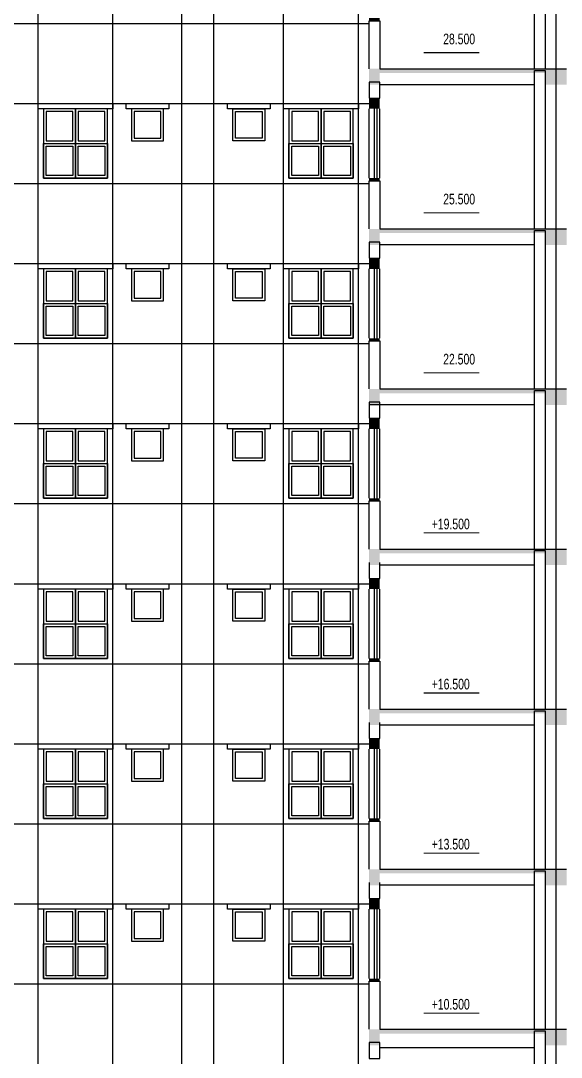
# Model space of a CAD drawing. Extents: x -107325 to -33325, y -20432 to 32068.
# Drawn here: x -83688 to -73563, y 2491 to 21916 of the extents above; entities that cross this region are included whole.
import ezdxf

# ---------------------------------------------------------------- set-up
doc = ezdxf.new("R2010")
doc.units = 0
doc.header["$LTSCALE"] = 800
doc.header["$MEASUREMENT"] = 0
for name, color, linetype in [('BAO', 3, 'CONTINUOUS'), ('CUA', 4, 'CONTINUOUS'), ('mc1', 5, 'CONTINUOUS'), ('MDUNG', 3, 'CONTINUOUS'), ('TEXT', 7, 'CONTINUOUS')]:
    doc.layers.add(name, color=color, linetype=linetype)
doc.styles.add('DIM', font='VHELVEN.TTF')

# ---------------------------------------------------------------- blocks, each defined once
blk = doc.blocks.new('SB6')
at = {"layer": 'TEXT'}
blk.add_line((-160, 0), (169, 0), dxfattribs=at)
blk.add_lwpolyline([(0, 0, 0, 150, 0), (0, 150, 0, 0, 0), (0, 340, 20, 20, 0)], format="xyseb", dxfattribs=at)
at = {"layer": 'TEXT', "const_width": 20}
blk.add_lwpolyline([(-56, 302), (983, 302)], dxfattribs=at)
at = {"layer": 'TEXT', "color": 7, "style": 'DIM'}
blk.add_attdef('+0.000', (94, 369), '', height=150, dxfattribs=at)

msp = doc.modelspace()

# ---------------------------------------------------------------- linework, layer by layer
at = {"layer": 'BAO', "color": 3, "linetype": 'Continuous'}
for points in [[(-73662.808, 23916.307), (-73662.808, -7483.693)], [(-74062.808, 20716.307), (-76962.808, 20716.307)], [(-74062.808, 17716.307), (-76962.808, 17716.307)], [(-74062.808, 14716.307), (-77162.808, 14716.307)], [(-74062.808, 11716.307), (-76962.808, 11716.307)], [(-74062.808, 8716.307), (-76962.808, 8716.307)], [(-74062.808, 5716.307), (-76962.808, 5716.307)], [(-74062.808, 2666.307), (-76962.808, 2666.307)]]:
    msp.add_lwpolyline(points, dxfattribs=at)
for points in [[(-77162.808, 17466.307), (-76962.808, 17466.307), (-76962.808, 17766.307), (-77162.808, 17766.307)], [(-77162.808, 14466.307), (-76962.808, 14466.307), (-76962.808, 14766.307), (-77162.808, 14766.307)]]:
    msp.add_lwpolyline(points, close=True, dxfattribs=at)
at = {"layer": 'CUA', "color": 4, "linetype": 'ByBlock'}
for p, q in [((-77062.808, 18966.307), (-77062.808, 20266.307)), ((-77012.808, 18966.307), (-77012.808, 20266.307)), ((-76962.808, 18966.307), (-76962.808, 20266.307)), ((-77162.808, 15966.307), (-77162.808, 17266.307)), ((-77062.808, 15966.307), (-77062.808, 17266.307)), ((-77062.808, 15966.307), (-77062.808, 17266.307)), ((-77012.808, 15966.307), (-77012.808, 17266.307)), ((-77012.808, 15966.307), (-77012.808, 17266.307)), ((-76962.808, 15966.307), (-76962.808, 17266.307)), ((-76962.808, 15966.307), (-76962.808, 17266.307)), ((-77062.808, 12966.307), (-77062.808, 14266.307)), ((-77012.808, 12966.307), (-77012.808, 14266.307)), ((-76962.808, 12966.307), (-76962.808, 14266.307)), ((-77062.808, 9966.307), (-77062.808, 11266.307)), ((-77012.808, 9966.307), (-77012.808, 11266.307)), ((-76962.808, 9966.307), (-76962.808, 11266.307)), ((-77162.808, 6966.307), (-77162.808, 8266.307)), ((-77062.808, 6966.307), (-77062.808, 8266.307)), ((-77012.808, 6966.307), (-77012.808, 8266.307)), ((-76962.808, 6966.307), (-76962.808, 8266.307)), ((-77062.808, 3966.307), (-77062.808, 5266.307)), ((-77012.808, 3966.307), (-77012.808, 5266.307)), ((-76962.808, 3966.307), (-76962.808, 5266.307))]:
    msp.add_line(p, q, dxfattribs=at)
at = {"layer": 'CUA', "color": 4}
for points in [[(-83362.808, 20366.307), (-81962.808, 20366.307), (-81962.808, 20266.307), (-83362.808, 20266.307)], [(-82662.808, 20266.307), (-83262.808, 20266.307), (-83262.808, 19616.307), (-82662.808, 19616.307)], [(-82712.808, 20216.307), (-83212.808, 20216.307), (-83212.808, 19666.307), (-82712.808, 19666.307)], [(-82062.808, 20266.307), (-82662.808, 20266.307), (-82662.808, 19616.307), (-82062.808, 19616.307)], [(-82112.808, 20216.307), (-82612.808, 20216.307), (-82612.808, 19666.307), (-82112.808, 19666.307)], [(-81712.808, 20366.307), (-80912.808, 20366.307), (-80912.808, 20266.307), (-81712.808, 20266.307)], [(-79812.808, 20366.307), (-79012.808, 20366.307), (-79012.808, 20266.307), (-79812.808, 20266.307)], [(-78762.808, 20366.307), (-77362.808, 20366.307), (-77362.808, 20266.307), (-78762.808, 20266.307)], [(-78062.808, 20266.307), (-78662.808, 20266.307), (-78662.808, 19616.307), (-78062.808, 19616.307)], [(-78112.808, 20216.307), (-78612.808, 20216.307), (-78612.808, 19666.307), (-78112.808, 19666.307)], [(-77462.808, 20266.307), (-78062.808, 20266.307), (-78062.808, 19616.307), (-77462.808, 19616.307)], [(-77512.808, 20216.307), (-78012.808, 20216.307), (-78012.808, 19666.307), (-77512.808, 19666.307)], [(-82662.808, 18966.307), (-83262.808, 18966.307), (-83262.808, 19616.307), (-82662.808, 19616.307)], [(-82712.808, 19016.307), (-83212.808, 19016.307), (-83212.808, 19566.307), (-82712.808, 19566.307)], [(-82062.808, 18966.307), (-82662.808, 18966.307), (-82662.808, 19616.307), (-82062.808, 19616.307)], [(-82112.808, 19016.307), (-82612.808, 19016.307), (-82612.808, 19566.307), (-82112.808, 19566.307)], [(-78062.808, 18966.307), (-78662.808, 18966.307), (-78662.808, 19616.307), (-78062.808, 19616.307)], [(-78112.808, 19016.307), (-78612.808, 19016.307), (-78612.808, 19566.307), (-78112.808, 19566.307)], [(-77462.808, 18966.307), (-78062.808, 18966.307), (-78062.808, 19616.307), (-77462.808, 19616.307)], [(-77512.808, 19016.307), (-78012.808, 19016.307), (-78012.808, 19566.307), (-77512.808, 19566.307)], [(-83362.808, 17366.307), (-81962.808, 17366.307), (-81962.808, 17266.307), (-83362.808, 17266.307)], [(-81712.808, 17366.307), (-80912.808, 17366.307), (-80912.808, 17266.307), (-81712.808, 17266.307)], [(-79812.808, 17366.307), (-79012.808, 17366.307), (-79012.808, 17266.307), (-79812.808, 17266.307)], [(-78762.808, 17366.307), (-77362.808, 17366.307), (-77362.808, 17266.307), (-78762.808, 17266.307)], [(-82662.808, 17266.307), (-83262.808, 17266.307), (-83262.808, 16616.307), (-82662.808, 16616.307)], [(-82712.808, 17216.307), (-83212.808, 17216.307), (-83212.808, 16666.307), (-82712.808, 16666.307)], [(-82062.808, 17266.307), (-82662.808, 17266.307), (-82662.808, 16616.307), (-82062.808, 16616.307)], [(-82112.808, 17216.307), (-82612.808, 17216.307), (-82612.808, 16666.307), (-82112.808, 16666.307)], [(-78062.808, 17266.307), (-78662.808, 17266.307), (-78662.808, 16616.307), (-78062.808, 16616.307)], [(-78112.808, 17216.307), (-78612.808, 17216.307), (-78612.808, 16666.307), (-78112.808, 16666.307)], [(-77462.808, 17266.307), (-78062.808, 17266.307), (-78062.808, 16616.307), (-77462.808, 16616.307)], [(-77512.808, 17216.307), (-78012.808, 17216.307), (-78012.808, 16666.307), (-77512.808, 16666.307)], [(-82662.808, 15966.307), (-83262.808, 15966.307), (-83262.808, 16616.307), (-82662.808, 16616.307)], [(-82712.808, 16016.307), (-83212.808, 16016.307), (-83212.808, 16566.307), (-82712.808, 16566.307)], [(-82062.808, 15966.307), (-82662.808, 15966.307), (-82662.808, 16616.307), (-82062.808, 16616.307)], [(-82112.808, 16016.307), (-82612.808, 16016.307), (-82612.808, 16566.307), (-82112.808, 16566.307)], [(-78062.808, 15966.307), (-78662.808, 15966.307), (-78662.808, 16616.307), (-78062.808, 16616.307)], [(-78112.808, 16016.307), (-78612.808, 16016.307), (-78612.808, 16566.307), (-78112.808, 16566.307)], [(-77462.808, 15966.307), (-78062.808, 15966.307), (-78062.808, 16616.307), (-77462.808, 16616.307)], [(-77512.808, 16016.307), (-78012.808, 16016.307), (-78012.808, 16566.307), (-77512.808, 16566.307)], [(-83362.808, 14366.307), (-81962.808, 14366.307), (-81962.808, 14266.307), (-83362.808, 14266.307)], [(-82662.808, 14266.307), (-83262.808, 14266.307), (-83262.808, 13616.307), (-82662.808, 13616.307)], [(-82712.808, 14216.307), (-83212.808, 14216.307), (-83212.808, 13666.307), (-82712.808, 13666.307)], [(-82062.808, 14266.307), (-82662.808, 14266.307), (-82662.808, 13616.307), (-82062.808, 13616.307)], [(-82112.808, 14216.307), (-82612.808, 14216.307), (-82612.808, 13666.307), (-82112.808, 13666.307)], [(-81712.808, 14366.307), (-80912.808, 14366.307), (-80912.808, 14266.307), (-81712.808, 14266.307)], [(-79812.808, 14366.307), (-79012.808, 14366.307), (-79012.808, 14266.307), (-79812.808, 14266.307)], [(-78762.808, 14366.307), (-77362.808, 14366.307), (-77362.808, 14266.307), (-78762.808, 14266.307)], [(-78062.808, 14266.307), (-78662.808, 14266.307), (-78662.808, 13616.307), (-78062.808, 13616.307)], [(-78112.808, 14216.307), (-78612.808, 14216.307), (-78612.808, 13666.307), (-78112.808, 13666.307)], [(-77462.808, 14266.307), (-78062.808, 14266.307), (-78062.808, 13616.307), (-77462.808, 13616.307)], [(-77512.808, 14216.307), (-78012.808, 14216.307), (-78012.808, 13666.307), (-77512.808, 13666.307)], [(-82662.808, 12966.307), (-83262.808, 12966.307), (-83262.808, 13616.307), (-82662.808, 13616.307)], [(-82062.808, 12966.307), (-82662.808, 12966.307), (-82662.808, 13616.307), (-82062.808, 13616.307)], [(-78062.808, 12966.307), (-78662.808, 12966.307), (-78662.808, 13616.307), (-78062.808, 13616.307)], [(-77462.808, 12966.307), (-78062.808, 12966.307), (-78062.808, 13616.307), (-77462.808, 13616.307)], [(-82712.808, 13016.307), (-83212.808, 13016.307), (-83212.808, 13566.307), (-82712.808, 13566.307)], [(-82112.808, 13016.307), (-82612.808, 13016.307), (-82612.808, 13566.307), (-82112.808, 13566.307)], [(-78112.808, 13016.307), (-78612.808, 13016.307), (-78612.808, 13566.307), (-78112.808, 13566.307)], [(-77512.808, 13016.307), (-78012.808, 13016.307), (-78012.808, 13566.307), (-77512.808, 13566.307)], [(-83362.808, 11366.307), (-81962.808, 11366.307), (-81962.808, 11266.307), (-83362.808, 11266.307)], [(-81712.808, 11366.307), (-80912.808, 11366.307), (-80912.808, 11266.307), (-81712.808, 11266.307)], [(-79812.808, 11366.307), (-79012.808, 11366.307), (-79012.808, 11266.307), (-79812.808, 11266.307)], [(-78762.808, 11366.307), (-77362.808, 11366.307), (-77362.808, 11266.307), (-78762.808, 11266.307)], [(-82662.808, 11266.307), (-83262.808, 11266.307), (-83262.808, 10616.307), (-82662.808, 10616.307)], [(-82712.808, 11216.307), (-83212.808, 11216.307), (-83212.808, 10666.307), (-82712.808, 10666.307)], [(-82062.808, 11266.307), (-82662.808, 11266.307), (-82662.808, 10616.307), (-82062.808, 10616.307)], [(-82112.808, 11216.307), (-82612.808, 11216.307), (-82612.808, 10666.307), (-82112.808, 10666.307)], [(-78062.808, 11266.307), (-78662.808, 11266.307), (-78662.808, 10616.307), (-78062.808, 10616.307)], [(-78112.808, 11216.307), (-78612.808, 11216.307), (-78612.808, 10666.307), (-78112.808, 10666.307)], [(-77462.808, 11266.307), (-78062.808, 11266.307), (-78062.808, 10616.307), (-77462.808, 10616.307)], [(-77512.808, 11216.307), (-78012.808, 11216.307), (-78012.808, 10666.307), (-77512.808, 10666.307)], [(-82662.808, 9966.307), (-83262.808, 9966.307), (-83262.808, 10616.307), (-82662.808, 10616.307)], [(-82712.808, 10016.307), (-83212.808, 10016.307), (-83212.808, 10566.307), (-82712.808, 10566.307)], [(-82062.808, 9966.307), (-82662.808, 9966.307), (-82662.808, 10616.307), (-82062.808, 10616.307)], [(-82112.808, 10016.307), (-82612.808, 10016.307), (-82612.808, 10566.307), (-82112.808, 10566.307)], [(-78062.808, 9966.307), (-78662.808, 9966.307), (-78662.808, 10616.307), (-78062.808, 10616.307)], [(-78112.808, 10016.307), (-78612.808, 10016.307), (-78612.808, 10566.307), (-78112.808, 10566.307)], [(-77462.808, 9966.307), (-78062.808, 9966.307), (-78062.808, 10616.307), (-77462.808, 10616.307)], [(-77512.808, 10016.307), (-78012.808, 10016.307), (-78012.808, 10566.307), (-77512.808, 10566.307)], [(-83362.808, 8366.307), (-81962.808, 8366.307), (-81962.808, 8266.307), (-83362.808, 8266.307)], [(-81712.808, 8366.307), (-80912.808, 8366.307), (-80912.808, 8266.307), (-81712.808, 8266.307)], [(-79812.808, 8366.307), (-79012.808, 8366.307), (-79012.808, 8266.307), (-79812.808, 8266.307)], [(-78762.808, 8366.307), (-77362.808, 8366.307), (-77362.808, 8266.307), (-78762.808, 8266.307)], [(-82662.808, 8266.307), (-83262.808, 8266.307), (-83262.808, 7616.307), (-82662.808, 7616.307)], [(-82712.808, 8216.307), (-83212.808, 8216.307), (-83212.808, 7666.307), (-82712.808, 7666.307)], [(-82062.808, 8266.307), (-82662.808, 8266.307), (-82662.808, 7616.307), (-82062.808, 7616.307)], [(-82112.808, 8216.307), (-82612.808, 8216.307), (-82612.808, 7666.307), (-82112.808, 7666.307)], [(-78062.808, 8266.307), (-78662.808, 8266.307), (-78662.808, 7616.307), (-78062.808, 7616.307)], [(-78112.808, 8216.307), (-78612.808, 8216.307), (-78612.808, 7666.307), (-78112.808, 7666.307)], [(-77462.808, 8266.307), (-78062.808, 8266.307), (-78062.808, 7616.307), (-77462.808, 7616.307)], [(-77512.808, 8216.307), (-78012.808, 8216.307), (-78012.808, 7666.307), (-77512.808, 7666.307)], [(-82662.808, 6966.307), (-83262.808, 6966.307), (-83262.808, 7616.307), (-82662.808, 7616.307)], [(-82062.808, 6966.307), (-82662.808, 6966.307), (-82662.808, 7616.307), (-82062.808, 7616.307)], [(-78062.808, 6966.307), (-78662.808, 6966.307), (-78662.808, 7616.307), (-78062.808, 7616.307)], [(-77462.808, 6966.307), (-78062.808, 6966.307), (-78062.808, 7616.307), (-77462.808, 7616.307)], [(-82712.808, 7016.307), (-83212.808, 7016.307), (-83212.808, 7566.307), (-82712.808, 7566.307)], [(-82112.808, 7016.307), (-82612.808, 7016.307), (-82612.808, 7566.307), (-82112.808, 7566.307)], [(-78112.808, 7016.307), (-78612.808, 7016.307), (-78612.808, 7566.307), (-78112.808, 7566.307)], [(-77512.808, 7016.307), (-78012.808, 7016.307), (-78012.808, 7566.307), (-77512.808, 7566.307)], [(-83362.808, 5366.307), (-81962.808, 5366.307), (-81962.808, 5266.307), (-83362.808, 5266.307)], [(-82662.808, 5266.307), (-83262.808, 5266.307), (-83262.808, 4616.307), (-82662.808, 4616.307)], [(-82062.808, 5266.307), (-82662.808, 5266.307), (-82662.808, 4616.307), (-82062.808, 4616.307)], [(-81712.808, 5366.307), (-80912.808, 5366.307), (-80912.808, 5266.307), (-81712.808, 5266.307)], [(-79812.808, 5366.307), (-79012.808, 5366.307), (-79012.808, 5266.307), (-79812.808, 5266.307)], [(-78762.808, 5366.307), (-77362.808, 5366.307), (-77362.808, 5266.307), (-78762.808, 5266.307)], [(-78062.808, 5266.307), (-78662.808, 5266.307), (-78662.808, 4616.307), (-78062.808, 4616.307)], [(-77462.808, 5266.307), (-78062.808, 5266.307), (-78062.808, 4616.307), (-77462.808, 4616.307)], [(-82712.808, 5216.307), (-83212.808, 5216.307), (-83212.808, 4666.307), (-82712.808, 4666.307)], [(-82112.808, 5216.307), (-82612.808, 5216.307), (-82612.808, 4666.307), (-82112.808, 4666.307)], [(-78112.808, 5216.307), (-78612.808, 5216.307), (-78612.808, 4666.307), (-78112.808, 4666.307)], [(-77512.808, 5216.307), (-78012.808, 5216.307), (-78012.808, 4666.307), (-77512.808, 4666.307)], [(-82662.808, 3966.307), (-83262.808, 3966.307), (-83262.808, 4616.307), (-82662.808, 4616.307)], [(-82712.808, 4016.307), (-83212.808, 4016.307), (-83212.808, 4566.307), (-82712.808, 4566.307)], [(-82062.808, 3966.307), (-82662.808, 3966.307), (-82662.808, 4616.307), (-82062.808, 4616.307)], [(-82112.808, 4016.307), (-82612.808, 4016.307), (-82612.808, 4566.307), (-82112.808, 4566.307)], [(-78062.808, 3966.307), (-78662.808, 3966.307), (-78662.808, 4616.307), (-78062.808, 4616.307)], [(-78112.808, 4016.307), (-78612.808, 4016.307), (-78612.808, 4566.307), (-78112.808, 4566.307)], [(-77462.808, 3966.307), (-78062.808, 3966.307), (-78062.808, 4616.307), (-77462.808, 4616.307)], [(-77512.808, 4016.307), (-78012.808, 4016.307), (-78012.808, 4566.307), (-77512.808, 4566.307)]]:
    msp.add_lwpolyline(points, close=True, dxfattribs=at)
at = {"layer": 'CUA', "color": 4, "linetype": 'ByBlock'}
for points in [[(-83262.808, 18966.307), (-82062.808, 18966.307), (-82062.808, 20266.307), (-83262.808, 20266.307)], [(-81612.808, 19666.307), (-81012.808, 19666.307), (-81012.808, 20266.307), (-81612.808, 20266.307)], [(-81562.808, 19716.307), (-81062.808, 19716.307), (-81062.808, 20216.307), (-81562.808, 20216.307)], [(-79112.808, 19666.307), (-79712.808, 19666.307), (-79712.808, 20266.307), (-79112.808, 20266.307)], [(-79162.808, 19716.307), (-79662.808, 19716.307), (-79662.808, 20216.307), (-79162.808, 20216.307)], [(-78662.808, 18966.307), (-77462.808, 18966.307), (-77462.808, 20266.307), (-78662.808, 20266.307)], [(-83262.808, 15966.307), (-82062.808, 15966.307), (-82062.808, 17266.307), (-83262.808, 17266.307)], [(-81612.808, 16666.307), (-81012.808, 16666.307), (-81012.808, 17266.307), (-81612.808, 17266.307)], [(-81562.808, 16716.307), (-81062.808, 16716.307), (-81062.808, 17216.307), (-81562.808, 17216.307)], [(-79112.808, 16666.307), (-79712.808, 16666.307), (-79712.808, 17266.307), (-79112.808, 17266.307)], [(-79162.808, 16716.307), (-79662.808, 16716.307), (-79662.808, 17216.307), (-79162.808, 17216.307)], [(-78662.808, 15966.307), (-77462.808, 15966.307), (-77462.808, 17266.307), (-78662.808, 17266.307)], [(-83262.808, 12966.307), (-82062.808, 12966.307), (-82062.808, 14266.307), (-83262.808, 14266.307)], [(-81612.808, 13666.307), (-81012.808, 13666.307), (-81012.808, 14266.307), (-81612.808, 14266.307)], [(-81562.808, 13716.307), (-81062.808, 13716.307), (-81062.808, 14216.307), (-81562.808, 14216.307)], [(-79112.808, 13666.307), (-79712.808, 13666.307), (-79712.808, 14266.307), (-79112.808, 14266.307)], [(-79162.808, 13716.307), (-79662.808, 13716.307), (-79662.808, 14216.307), (-79162.808, 14216.307)], [(-78662.808, 12966.307), (-77462.808, 12966.307), (-77462.808, 14266.307), (-78662.808, 14266.307)], [(-83262.808, 9966.307), (-82062.808, 9966.307), (-82062.808, 11266.307), (-83262.808, 11266.307)], [(-81612.808, 10666.307), (-81012.808, 10666.307), (-81012.808, 11266.307), (-81612.808, 11266.307)], [(-81562.808, 10716.307), (-81062.808, 10716.307), (-81062.808, 11216.307), (-81562.808, 11216.307)], [(-79112.808, 10666.307), (-79712.808, 10666.307), (-79712.808, 11266.307), (-79112.808, 11266.307)], [(-79162.808, 10716.307), (-79662.808, 10716.307), (-79662.808, 11216.307), (-79162.808, 11216.307)], [(-78662.808, 9966.307), (-77462.808, 9966.307), (-77462.808, 11266.307), (-78662.808, 11266.307)], [(-83262.808, 6966.307), (-82062.808, 6966.307), (-82062.808, 8266.307), (-83262.808, 8266.307)], [(-81612.808, 7666.307), (-81012.808, 7666.307), (-81012.808, 8266.307), (-81612.808, 8266.307)], [(-81562.808, 7716.307), (-81062.808, 7716.307), (-81062.808, 8216.307), (-81562.808, 8216.307)], [(-79112.808, 7666.307), (-79712.808, 7666.307), (-79712.808, 8266.307), (-79112.808, 8266.307)], [(-79162.808, 7716.307), (-79662.808, 7716.307), (-79662.808, 8216.307), (-79162.808, 8216.307)], [(-78662.808, 6966.307), (-77462.808, 6966.307), (-77462.808, 8266.307), (-78662.808, 8266.307)], [(-83262.808, 3966.307), (-82062.808, 3966.307), (-82062.808, 5266.307), (-83262.808, 5266.307)], [(-81612.808, 4666.307), (-81012.808, 4666.307), (-81012.808, 5266.307), (-81612.808, 5266.307)], [(-79112.808, 4666.307), (-79712.808, 4666.307), (-79712.808, 5266.307), (-79112.808, 5266.307)], [(-78662.808, 3966.307), (-77462.808, 3966.307), (-77462.808, 5266.307), (-78662.808, 5266.307)], [(-81562.808, 4716.307), (-81062.808, 4716.307), (-81062.808, 5216.307), (-81562.808, 5216.307)], [(-79162.808, 4716.307), (-79662.808, 4716.307), (-79662.808, 5216.307), (-79162.808, 5216.307)]]:
    msp.add_lwpolyline(points, close=True, dxfattribs=at)
at = {"layer": 'mc1', "color": 5, "linetype": 'Continuous'}
for points in [[(-76962.808, 21016.307), (-73462.808, 21016.307)], [(-76962.808, 18016.307), (-73462.808, 18016.307)], [(-76962.808, 15016.307), (-73462.808, 15016.307)], [(-76962.808, 12016.307), (-73462.808, 12016.307)], [(-76962.808, 9016.307), (-73462.808, 9016.307)], [(-76962.808, 6016.307), (-73462.808, 6016.307)], [(-76962.808, 3016.307), (-73462.808, 3016.307)]]:
    msp.add_lwpolyline(points, dxfattribs=at)
for points in [[(-77162.808, 21916.307), (-76962.808, 21916.307), (-77162.808, 21966.307), (-76962.808, 21966.307)], [(-77162.808, 18916.307), (-76962.808, 18916.307), (-77162.808, 18966.307), (-76962.808, 18966.307)], [(-77162.808, 15916.307), (-76962.808, 15916.307), (-77162.808, 15966.307), (-76962.808, 15966.307)], [(-77162.808, 12916.307), (-76962.808, 12916.307), (-77162.808, 12966.307), (-76962.808, 12966.307)], [(-77162.808, 9916.307), (-76962.808, 9916.307), (-77162.808, 9966.307), (-76962.808, 9966.307)], [(-77162.808, 6916.307), (-76962.808, 6916.307), (-77162.808, 6966.307), (-76962.808, 6966.307)], [(-77162.808, 3916.307), (-76962.808, 3916.307), (-77162.808, 3966.307), (-76962.808, 3966.307)]]:
    msp.add_solid(points, dxfattribs=at)
at = {"layer": 'mc1', "color": 5, "linetype": 'ByBlock'}
for points in [[(-77162.808, 21016.307), (-76962.808, 21016.307), (-77162.808, 20716.307), (-76962.808, 20716.307)], [(-76962.808, 21016.307), (-73862.808, 21016.307), (-76962.808, 20936.307), (-73862.808, 20936.307)], [(-73862.808, 21016.307), (-73662.808, 21016.307), (-73862.808, 20716.307), (-73662.808, 20716.307)], [(-73662.808, 21016.307), (-73462.808, 21016.307), (-73662.808, 20716.307), (-73462.808, 20716.307)], [(-77162.808, 20466.307), (-76962.808, 20466.307), (-77162.808, 20266.307), (-76962.808, 20266.307)], [(-77162.808, 18016.307), (-76962.808, 18016.307), (-77162.808, 17716.307), (-76962.808, 17716.307)], [(-76962.808, 18016.307), (-73862.808, 18016.307), (-76962.808, 17936.307), (-73862.808, 17936.307)], [(-73862.808, 18016.307), (-73662.808, 18016.307), (-73862.808, 17716.307), (-73662.808, 17716.307)], [(-73662.808, 18016.307), (-73462.808, 18016.307), (-73662.808, 17716.307), (-73462.808, 17716.307)], [(-77162.808, 17466.307), (-76962.808, 17466.307), (-77162.808, 17266.307), (-76962.808, 17266.307)], [(-77162.808, 17466.307), (-76962.808, 17466.307), (-77162.808, 17266.307), (-76962.808, 17266.307)], [(-77162.808, 15016.307), (-76962.808, 15016.307), (-77162.808, 14716.307), (-76962.808, 14716.307)], [(-76962.808, 15016.307), (-73862.808, 15016.307), (-76962.808, 14936.307), (-73862.808, 14936.307)], [(-73862.808, 15016.307), (-73662.808, 15016.307), (-73862.808, 14716.307), (-73662.808, 14716.307)], [(-73662.808, 15016.307), (-73462.808, 15016.307), (-73662.808, 14716.307), (-73462.808, 14716.307)], [(-77162.808, 14466.307), (-76962.808, 14466.307), (-77162.808, 14266.307), (-76962.808, 14266.307)], [(-77162.808, 12016.307), (-76962.808, 12016.307), (-77162.808, 11716.307), (-76962.808, 11716.307)], [(-76962.808, 12016.307), (-73862.808, 12016.307), (-76962.808, 11936.307), (-73862.808, 11936.307)], [(-73862.808, 12016.307), (-73662.808, 12016.307), (-73862.808, 11716.307), (-73662.808, 11716.307)], [(-73662.808, 12016.307), (-73462.808, 12016.307), (-73662.808, 11716.307), (-73462.808, 11716.307)], [(-77162.808, 11466.307), (-76962.808, 11466.307), (-77162.808, 11266.307), (-76962.808, 11266.307)], [(-77162.808, 9016.307), (-76962.808, 9016.307), (-77162.808, 8716.307), (-76962.808, 8716.307)], [(-76962.808, 9016.307), (-73862.808, 9016.307), (-76962.808, 8936.307), (-73862.808, 8936.307)], [(-73862.808, 9016.307), (-73662.808, 9016.307), (-73862.808, 8716.307), (-73662.808, 8716.307)], [(-73662.808, 9016.307), (-73462.808, 9016.307), (-73662.808, 8716.307), (-73462.808, 8716.307)], [(-77162.808, 8466.307), (-76962.808, 8466.307), (-77162.808, 8266.307), (-76962.808, 8266.307)], [(-77162.808, 6016.307), (-76962.808, 6016.307), (-77162.808, 5716.307), (-76962.808, 5716.307)], [(-76962.808, 6016.307), (-73862.808, 6016.307), (-76962.808, 5936.307), (-73862.808, 5936.307)], [(-73862.808, 6016.307), (-73662.808, 6016.307), (-73862.808, 5716.307), (-73662.808, 5716.307)], [(-73662.808, 6016.307), (-73462.808, 6016.307), (-73662.808, 5716.307), (-73462.808, 5716.307)], [(-77162.808, 5466.307), (-76962.808, 5466.307), (-77162.808, 5266.307), (-76962.808, 5266.307)], [(-77162.808, 3016.307), (-76962.808, 3016.307), (-77162.808, 2716.307), (-76962.808, 2716.307)], [(-76962.808, 3016.307), (-73862.808, 3016.307), (-76962.808, 2936.307), (-73862.808, 2936.307)], [(-73862.808, 3016.307), (-73662.808, 3016.307), (-73862.808, 2716.307), (-73662.808, 2716.307)], [(-73662.808, 3016.307), (-73462.808, 3016.307), (-73662.808, 2716.307), (-73462.808, 2716.307)]]:
    msp.add_solid(points, dxfattribs=at)
at = {"layer": 'MDUNG', "color": 3}
for p, q in [((-83362.808, -3203.693), (-83362.808, 23366.307)), ((-81962.808, -7563.693), (-81962.808, 23366.307)), ((-80672.847, -3203.693), (-80672.847, 23366.307)), ((-80068.818, -3203.693), (-80068.818, 23366.307)), ((-78762.808, -7533.693), (-78762.808, 23366.307)), ((-77362.808, -3203.693), (-77362.808, 23366.307)), ((-86862.808, 21866.307), (-77162.808, 21866.307)), ((-86862.808, 20366.307), (-77162.808, 20366.307)), ((-86862.808, 18866.307), (-77162.808, 18866.307)), ((-86862.808, 17366.307), (-77162.808, 17366.307)), ((-86862.808, 15866.307), (-77162.808, 15866.307)), ((-86862.808, 15866.307), (-77162.808, 15866.307)), ((-86862.808, 14366.307), (-77162.808, 14366.307)), ((-86862.808, 12866.307), (-77162.808, 12866.307)), ((-86862.808, 11366.307), (-77162.808, 11366.307)), ((-86862.808, 9866.307), (-77162.808, 9866.307)), ((-86862.808, 8366.307), (-77162.808, 8366.307)), ((-86862.808, 6866.307), (-77162.808, 6866.307)), ((-86862.808, 5366.307), (-77162.808, 5366.307)), ((-86862.808, 3866.307), (-77162.808, 3866.307))]:
    msp.add_line(p, q, dxfattribs=at)
at = {"layer": 'MDUNG', "color": 3, "linetype": 'ByBlock'}
for p, q in [((-77162.808, 18966.307), (-77162.808, 20266.307)), ((-77162.808, 15966.307), (-77162.808, 17266.307)), ((-77162.808, 14716.307), (-77162.808, 14466.307)), ((-76962.808, 14466.307), (-76962.808, 14716.307)), ((-77162.808, 14466.307), (-76962.808, 14466.307)), ((-77162.808, 12966.307), (-77162.808, 14266.307)), ((-77162.808, 11766.307), (-77162.808, 11466.307)), ((-76962.808, 11466.307), (-76962.808, 11766.307)), ((-77162.808, 11466.307), (-76962.808, 11466.307)), ((-77162.808, 9966.307), (-77162.808, 11266.307)), ((-77162.808, 8766.307), (-77162.808, 8466.307)), ((-76962.808, 8466.307), (-76962.808, 8766.307)), ((-77162.808, 8466.307), (-76962.808, 8466.307)), ((-77162.808, 5766.307), (-77162.808, 5466.307)), ((-76962.808, 5466.307), (-76962.808, 5766.307)), ((-77162.808, 5466.307), (-76962.808, 5466.307)), ((-77162.808, 3966.307), (-77162.808, 5266.307))]:
    msp.add_line(p, q, dxfattribs=at)
for points in [[(-74062.808, 21016.307), (-74062.808, 24316.307), (-73862.808, 24316.307), (-73862.808, 21016.307)], [(-77162.808, 21016.307), (-77162.808, 21916.307), (-76962.808, 21916.307), (-76962.808, 21016.307)], [(-74062.808, 18016.307), (-74062.808, 20986.307), (-73862.808, 20986.307), (-73862.808, 18016.307)], [(-77162.808, 18066.307), (-77162.808, 18916.307), (-76962.808, 18916.307), (-76962.808, 18066.307)], [(-77162.808, 18016.307), (-77162.808, 18916.307), (-76962.808, 18916.307), (-76962.808, 18016.307)], [(-74062.808, 15016.307), (-74062.808, 17986.307), (-73862.808, 17986.307), (-73862.808, 15016.307)], [(-77162.808, 15066.307), (-77162.808, 15916.307), (-76962.808, 15916.307), (-76962.808, 15066.307)], [(-77162.808, 15016.307), (-77162.808, 15916.307), (-76962.808, 15916.307), (-76962.808, 15016.307)], [(-74062.808, 12016.307), (-74062.808, 14986.307), (-73862.808, 14986.307), (-73862.808, 12016.307)], [(-77162.808, 12016.307), (-77162.808, 12916.307), (-76962.808, 12916.307), (-76962.808, 12016.307)], [(-74062.808, 9016.307), (-74062.808, 11986.307), (-73862.808, 11986.307), (-73862.808, 9016.307)], [(-77162.808, 9016.307), (-77162.808, 9916.307), (-76962.808, 9916.307), (-76962.808, 9016.307)], [(-74062.808, 6016.307), (-74062.808, 8986.307), (-73862.808, 8986.307), (-73862.808, 6016.307)], [(-77162.808, 6016.307), (-77162.808, 6916.307), (-76962.808, 6916.307), (-76962.808, 6016.307)], [(-74062.808, 3016.307), (-74062.808, 5986.307), (-73862.808, 5986.307), (-73862.808, 3016.307)], [(-77162.808, 3016.307), (-77162.808, 3916.307), (-76962.808, 3916.307), (-76962.808, 3016.307)], [(-74062.808, 16.307), (-74062.808, 2986.307), (-73862.808, 2986.307), (-73862.808, 16.307)]]:
    msp.add_lwpolyline(points, dxfattribs=at)
for points in [[(-77162.808, 20466.307), (-76962.808, 20466.307), (-76962.808, 20766.307), (-77162.808, 20766.307)], [(-77162.808, 17466.307), (-76962.808, 17466.307), (-76962.808, 17766.307), (-77162.808, 17766.307)], [(-77162.808, 2466.307), (-76962.808, 2466.307), (-76962.808, 2766.307), (-77162.808, 2766.307)]]:
    msp.add_lwpolyline(points, close=True, dxfattribs=at)
at = {"layer": 'TEXT', "color": 7}
for p, q in [((-76242.926, 21016.307), (-75913.564, 21016.307)), ((-76242.926, 18016.307), (-75913.564, 18016.307)), ((-76242.926, 18016.307), (-75913.564, 18016.307)), ((-76242.926, 15016.307), (-75913.564, 15016.307))]:
    msp.add_line(p, q, dxfattribs=at)
for points in [[(-76083.029, 21016.307, 0, 150, 0), (-76083.029, 21166.307, 0, 0, 0), (-76083.029, 21356.756, 20, 20, 0)], [(-76083.029, 18016.307, 0, 150, 0), (-76083.029, 18166.307, 0, 0, 0), (-76083.029, 18356.756, 20, 20, 0)], [(-76083.029, 18016.307, 0, 150, 0), (-76083.029, 18166.307, 0, 0, 0), (-76083.029, 18356.756, 20, 20, 0)], [(-76083.029, 15016.307, 0, 150, 0), (-76083.029, 15166.307, 0, 0, 0), (-76083.029, 15356.756, 20, 20, 0)]]:
    msp.add_lwpolyline(points, format="xyseb", dxfattribs=at)
at = {"layer": 'TEXT', "color": 7, "const_width": 20}
for points in [[(-76138.834, 21318.29), (-75100.136, 21318.29)], [(-76138.834, 18318.29), (-75100.136, 18318.29)], [(-76138.834, 18318.29), (-75100.136, 18318.29)], [(-76138.834, 15318.29), (-75100.136, 15318.29)]]:
    msp.add_lwpolyline(points, dxfattribs=at)

# ---------------------------------------------------------------- block references
at = {"layer": 'TEXT', "color": 7, "linetype": 'ByBlock'}
ref = msp.add_blockref('SB6', (-76083.029, 12016.307), dxfattribs=at)
ref.add_attrib('+0.000', '+19.500', (-75989.193, 12385), dxfattribs={"color": 7, "height": 200, "style": 'DIM', "width": 0.7})
ref = msp.add_blockref('SB6', (-76083.029, 9016.307), dxfattribs=at)
ref.add_attrib('+0.000', '+16.500', (-75989.193, 9385), dxfattribs={"color": 7, "height": 200, "style": 'DIM', "width": 0.7})
ref = msp.add_blockref('SB6', (-76083.029, 6016.307), dxfattribs=at)
ref.add_attrib('+0.000', '+13.500', (-75989.193, 6385), dxfattribs={"color": 7, "height": 200, "style": 'DIM', "width": 0.7})
ref = msp.add_blockref('SB6', (-76083.029, 3016.307), dxfattribs=at)
ref.add_attrib('+0.000', '+10.500', (-75989.193, 3385), dxfattribs={"color": 7, "height": 200, "style": 'DIM', "width": 0.7})

# ---------------------------------------------------------------- texts
at = {"layer": 'TEXT', "color": 7, "style": 'DIM', "width": 0.7}
for tag, p in [('28.500', (-75774.865, 21474.225)), ('25.500', (-75774.865, 18474.225)), ('22.500', (-75774.865, 15474.225))]:
    msp.add_attdef(tag, p, '', height=200, dxfattribs=at)

doc.saveas('drawing.dxf')
